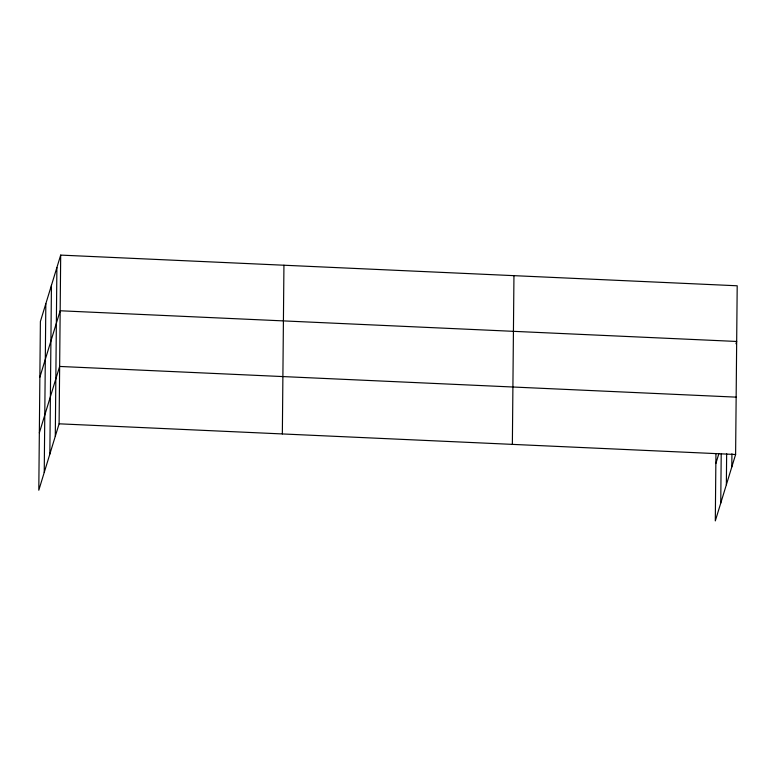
<?xml version="1.0" encoding="UTF-8"?>
<svg xmlns="http://www.w3.org/2000/svg" width="776" height="776" viewBox="0 0 776 776"><rect width="100%" height="100%" fill="white"/><g stroke="black" fill="none" stroke-linecap="round" stroke-linejoin="round"><path stroke-width="1.16" d="M44.242 472.409L45.832 303.697M49.848 454.067L51.439 285.355M55.29 436.267L56.89 267.545M60.693 255.1L40.391 321.497L38.8 490.219L59.102 423.812L60.693 255.1L737.2 285.781L735.609 454.503L715.307 520.9L715.938 453.863M282.348 433.939L283.938 265.227M512.364 444.367L513.955 275.655M720.749 503.1L721.214 454.105M726.355 484.757L726.646 453.688M731.797 466.948L731.923 453.805M39.867 377.175L60.169 310.769L736.676 341.459L735.978 343.729M39.343 432.853L59.645 366.447L736.152 397.137M715.85 463.544L718.906 453.524M59.102 423.812L735.609 454.503"/></g></svg>
